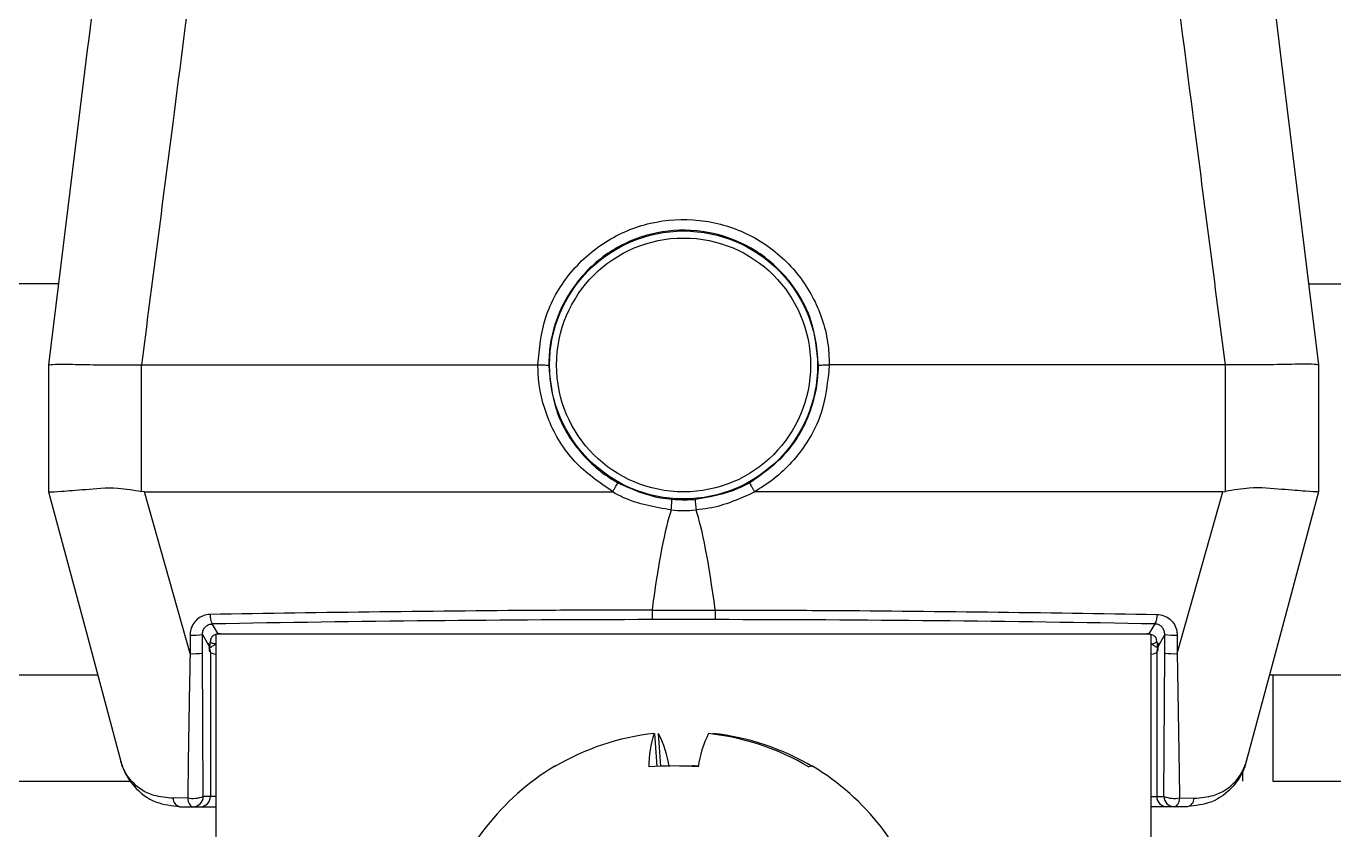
# Model space of a CAD drawing. Extents: x 8 to 113, y 0 to 87.
# Drawn here: x 106.326 to 107.613, y 40.32 to 41.112 of the extents above; entities that cross this region are included whole.
import ezdxf

# ---------------------------------------------------------------- set-up
doc = ezdxf.new("R2010")
doc.units = 0
doc.header["$MEASUREMENT"] = 0
doc.layers.add('OBJECT', color=7, linetype='CONTINUOUS')

msp = doc.modelspace()

# ---------------------------------------------------------------- linework, layer by layer
at = {"layer": 'OBJECT'}
for p, q in [((106.3831, 41.0669), (106.3477, 40.7782)), ((107.5623, 41.0669), (107.5977, 40.7782)), ((106.3575, 40.8582), (105.9127, 40.8582)), ((107.5879, 40.8582), (107.6277, 40.8582)), ((106.3477, 40.7782), (106.3477, 40.6532)), ((106.3477, 40.7782), (106.3477, 40.7782)), ((106.4392, 40.6537), (106.4392, 40.7782)), ((106.4392, 40.7782), (106.4394, 40.7782)), ((106.4394, 40.7782), (106.8293, 40.7782)), ((106.8293, 40.7782), (106.8293, 40.7782)), ((107.506, 40.7782), (107.1161, 40.7782)), ((107.1161, 40.7782), (107.1161, 40.7782)), ((107.5061, 40.7782), (107.506, 40.7782)), ((107.5061, 40.6537), (107.5061, 40.7782)), ((107.5977, 40.7782), (107.5977, 40.6532)), ((107.5977, 40.7782), (107.5977, 40.7782)), ((106.3477, 40.6532), (106.3477, 40.6532)), ((106.442, 40.6532), (106.4392, 40.6537)), ((106.4869, 40.494), (106.442, 40.6532)), ((106.442, 40.6532), (106.9024, 40.6532)), ((107.5034, 40.6532), (107.043, 40.6532)), ((107.4584, 40.494), (107.5034, 40.6532)), ((107.5034, 40.6532), (107.5061, 40.6537)), ((107.5977, 40.6532), (107.5977, 40.6532)), ((106.9605, 40.6354), (106.9605, 40.6354)), ((106.9849, 40.6354), (106.9849, 40.6354)), ((106.9416, 40.5369), (106.9416, 40.5369)), ((106.9416, 40.5369), (107.0038, 40.5369)), ((107.0038, 40.5369), (107.0038, 40.5369)), ((106.5146, 40.5133), (106.5087, 40.5232)), ((107.0037, 40.5274), (106.9416, 40.5274)), ((107.4308, 40.5133), (107.4367, 40.5232)), ((106.4869, 40.5122), (106.4869, 40.494)), ((106.4991, 40.4945), (106.499, 40.5127)), ((106.499, 40.5127), (106.5061, 40.5008)), ((106.5073, 40.5078), (106.5071, 40.5082)), ((106.5127, 40.1617), (106.5127, 40.513)), ((106.5147, 40.5133), (106.5146, 40.5133)), ((106.5169, 40.5133), (107.4285, 40.5133)), ((106.5169, 40.5133), (107.4285, 40.5133)), ((106.5169, 40.5133), (106.5169, 40.5133)), ((107.4285, 40.5133), (107.4285, 40.5133)), ((107.4307, 40.5133), (107.4308, 40.5133)), ((107.4327, 40.513), (107.4327, 40.1617)), ((107.4381, 40.5078), (107.4383, 40.5082)), ((107.4463, 40.5127), (107.4393, 40.5008)), ((107.4463, 40.4945), (107.4463, 40.5127)), ((107.4585, 40.5122), (107.4584, 40.494)), ((106.4999, 40.3532), (106.4991, 40.4945)), ((106.5061, 40.5008), (106.5061, 40.4984)), ((106.5062, 40.4965), (106.5069, 40.4952)), ((106.5069, 40.4952), (106.5069, 40.3532)), ((107.4392, 40.4965), (107.4384, 40.4952)), ((107.4384, 40.4952), (107.4384, 40.3532)), ((107.4393, 40.5008), (107.4393, 40.4984)), ((107.4455, 40.3532), (107.4463, 40.4945)), ((105.9127, 40.4732), (106.3959, 40.4732)), ((107.5495, 40.4732), (107.6277, 40.4732)), ((107.5527, 40.4732), (107.5527, 40.3682)), ((106.9439, 40.4153), (106.9465, 40.3829)), ((106.9503, 40.3831), (106.9481, 40.4153)), ((107.0015, 40.4153), (107.0015, 40.4148)), ((107.5227, 40.3773), (107.5227, 40.3682)), ((105.9127, 40.3682), (106.4289, 40.3682)), ((107.5527, 40.3682), (107.6277, 40.3682)), ((106.4846, 40.3518), (106.4704, 40.3515)), ((106.5069, 40.3532), (106.4999, 40.3532)), ((106.5127, 40.3532), (106.5069, 40.3532)), ((107.4327, 40.3532), (107.4384, 40.3532)), ((107.4384, 40.3532), (107.4455, 40.3532)), ((107.4608, 40.3518), (107.475, 40.3515)), ((106.4768, 40.3432), (106.4899, 40.3432)), ((106.4899, 40.3432), (106.497, 40.3432)), ((106.497, 40.3432), (106.5126, 40.3432)), ((107.4484, 40.3432), (107.4328, 40.3432)), ((107.4555, 40.3432), (107.4484, 40.3432)), ((107.4686, 40.3432), (107.4555, 40.3432))]:
    msp.add_line(p, q, dxfattribs=at)
at = {"layer": 'OBJECT', "flags": 128}
for points in [[(106.3477, 40.6532), (106.3833, 40.5205), (106.4188, 40.3877)], [(107.5977, 40.6532), (107.5621, 40.5205), (107.5265, 40.3877)], [(106.4846, 40.3518), (106.4848, 40.3501), (106.4852, 40.3484), (106.4857, 40.347), (106.4864, 40.3457), (106.4871, 40.3446), (106.488, 40.3439), (106.4889, 40.3434), (106.4899, 40.3432)], [(107.4608, 40.3518), (107.4606, 40.3501), (107.4602, 40.3484), (107.4597, 40.347), (107.459, 40.3457), (107.4582, 40.3446), (107.4574, 40.3439), (107.4565, 40.3434), (107.4555, 40.3432)]]:
    msp.add_lwpolyline(points, dxfattribs=at)
at = {"layer": 'OBJECT'}
for radius in [0.1319, 0.125]:
    msp.add_circle((106.9727, 40.7782), radius, dxfattribs=at)
for centre, radius, start, end in [((106.9727, 40.7778), 0.1429, 265.1062, 274.8938), ((106.5219, 40.531), 0.0153, 174.0038, 210.7862), ((107.4235, 40.531), 0.0153, 329.2138, 5.9962), ((106.4901, 40.5799), 0.0678, 267.3198, 277.6135), ((107.4553, 40.5799), 0.0678, 262.3865, 272.6802), ((106.4901, 40.5617), 0.0678, 267.32, 277.613), ((106.497, 40.4953), 0.00992, 359.7305, 23.3486), ((107.4484, 40.4953), 0.00992, 156.6514, 180.2695), ((107.4553, 40.5617), 0.0678, 262.387, 272.68), ((106.9704, 40.1724), 0.2444, 96.2318, 120.7651), ((107.032, 40.3839), 0.0936, 160.3928, 180.9441), ((106.8555, 40.3682), 0.1039, 7.8193, 26.9432), ((107.0899, 40.3682), 0.1039, 153.0568, 172.1807), ((106.9704, 40.1698), 0.2469, 59.389, 83.7502), ((106.975, 40.1724), 0.2444, 59.2349, 83.7682), ((106.9727, 40.1716), 0.2466, 120.9313, 163.1157), ((106.8466, 40.3821), 0.00124, 73.0363, 168.0852), ((106.9627, 40.076), 0.3073, 85.4742, 94.5258), ((106.9827, 40.0751), 0.3082, 89.181, 91.8679), ((107.0986, 40.3794), 0.00384, 76.7635, 129.9507), ((106.9727, 40.1716), 0.2466, 16.8843, 59.0687), ((106.4785, 40.3512), 0.00813, 177.5726, 257.8036), ((106.4896, 40.381), 0.0296, 260.2217, 290.3043), ((106.4899, 40.3532), 0.00999, 270.04, 0.0389), ((106.497, 40.3532), 0.00999, 270.04, 0.0389), ((107.4484, 40.3532), 0.00999, 179.9611, 269.96), ((107.4558, 40.381), 0.0296, 249.6957, 279.7783), ((107.4555, 40.3532), 0.00999, 179.9611, 269.96), ((107.4669, 40.3512), 0.00813, 282.1964, 2.4274)]:
    msp.add_arc(centre, radius, start, end, dxfattribs=at)
for centre, major_axis, ratio, start_param, end_param in [((106.9727, 19.5601), (0, 21.0932), 0.014063, 0.04112, 0.105082), ((106.9727, 19.5601), (0, 21.0932), 0.014063, 6.178103, 6.242065), ((106.9727, 40.3329), (2.2237, 0), 0.08749, 1.584758, 1.780996), ((106.9727, 40.3329), (2.2237, 0), 0.08749, 1.360597, 1.556834), ((106.5124, 40.507), (0.004, 0.0117), 0.411517, 1.643899, 2.265463), ((106.5169, 40.5116), (0.02, 0), 0.087489, 1.570796, 1.683422), ((107.4285, 40.5116), (0.02, 0), 0.087489, 1.458171, 1.570796), ((107.433, 40.507), (-0.004, 0.0117), 0.411517, 4.017722, 4.639287), ((106.4937, 40.4841), (0.008, 0.0234), 0.411517, 5.505747, 5.879758), ((106.5036, 40.4841), (0.002, 0.016), 0.100662, 5.612594, 6.085295), ((106.5219, 40.4953), (0.015, 0), 0.145814, 3.193953, 4.049202), ((107.4235, 40.4953), (0.015, 0), 0.145814, 5.375576, 6.230825), ((107.4418, 40.4841), (-0.002, 0.016), 0.100662, 0.19789, 0.670591), ((107.4517, 40.4841), (-0.008, 0.0234), 0.411517, 0.403428, 0.777439)]:
    msp.add_ellipse(centre, major_axis=major_axis, ratio=ratio, start_param=start_param, end_param=end_param, dxfattribs=at)
for points, knots in [([(106.4704, 41.7733), (106.4697, 41.7676), (106.4661, 41.7392), (106.4514, 41.6198), (106.4229, 41.39), (106.3974, 41.1829), (106.3831, 41.0669)], [0, 0, 0, 0, 0.024148, 0.120739, 0.507103, 1, 1, 1, 1]), ([(107.475, 41.7733), (107.4757, 41.7676), (107.4793, 41.7392), (107.494, 41.6198), (107.5225, 41.39), (107.548, 41.1829), (107.5623, 41.0669)], [0, 0, 0, 0, 0.024148, 0.120739, 0.507103, 1, 1, 1, 1]), ([(106.4394, 40.7782), (106.4497, 40.8575), (106.4673, 40.994), (106.4849, 41.1304), (106.4922, 41.1875)], [0, 0, 0, 0, 0.581449, 1, 1, 1, 1]), ([(107.506, 40.7782), (107.4957, 40.8575), (107.4781, 40.994), (107.4605, 41.1304), (107.4531, 41.1875)], [0, 0, 0, 0, 0.581449, 1, 1, 1, 1]), ([(106.8293, 40.7782), (106.8308, 40.7942), (106.8339, 40.8262), (106.8583, 40.8689), (106.8943, 40.9015), (106.9395, 40.9204), (106.9886, 40.9233), (107.0359, 40.9099), (107.0761, 40.8815), (107.1044, 40.8416), (107.1152, 40.8049), (107.1159, 40.7836), (107.1161, 40.7782)], [0, 0, 0, 0, 0.106547, 0.213092, 0.319763, 0.426916, 0.534499, 0.642267, 0.74996, 0.857311, 0.964156, 1, 1, 1, 1]), ([(107.1054, 40.778), (107.104, 40.7929), (107.1011, 40.8227), (107.0783, 40.8625), (107.0447, 40.8927), (107.0027, 40.9101), (106.9573, 40.9126), (106.9137, 40.8999), (106.8767, 40.8735), (106.8507, 40.8364), (106.8408, 40.8025), (106.8401, 40.7828), (106.8399, 40.778)], [0, 0, 0, 0, 0.1072612, 0.2145279, 0.321699, 0.4289111, 0.5361288, 0.6433129, 0.7505166, 0.8577407, 0.9649189, 1, 1, 1, 1]), ([(106.3477, 40.7782), (106.3491, 40.7785), (106.3518, 40.7791), (106.3726, 40.7789), (106.4023, 40.7781), (106.4272, 40.7782), (106.4392, 40.7782)], [0, 0, 0, 0, 0.253584, 0.507165, 0.760848, 1, 1, 1, 1]), ([(106.8293, 40.7782), (106.8304, 40.7782), (106.8327, 40.7782), (106.8358, 40.7782), (106.8382, 40.7781), (106.8395, 40.7781), (106.8399, 40.778), (106.8399, 40.778), (106.8399, 40.778)], [0, 0, 0, 0, 0.208439, 0.416878, 0.625338, 0.833869, 0.967125, 1, 1, 1, 1]), ([(106.903, 40.6534), (106.8897, 40.6625), (106.8632, 40.6808), (106.8377, 40.7229), (106.8297, 40.7572), (106.8294, 40.7757), (106.8293, 40.7782)], [0, 0, 0, 0, 0.315107, 0.632944, 0.949791, 1, 1, 1, 1]), ([(106.8399, 40.778), (106.8414, 40.7631), (106.8444, 40.7332), (106.8673, 40.6936), (106.8914, 40.6718), (106.9062, 40.6633), (106.908, 40.6622)], [0, 0, 0, 0, 0.31781, 0.635605, 0.953792, 1, 1, 1, 1]), ([(107.0374, 40.6622), (107.0497, 40.6708), (107.0744, 40.6879), (107.0978, 40.7273), (107.1051, 40.7589), (107.1054, 40.7759), (107.1054, 40.778)], [0, 0, 0, 0, 0.318291, 0.636578, 0.954854, 1, 1, 1, 1]), ([(107.1161, 40.7782), (107.1145, 40.7622), (107.1114, 40.7302), (107.0868, 40.6877), (107.0608, 40.664), (107.0447, 40.6547), (107.0424, 40.6534)], [0, 0, 0, 0, 0.315568, 0.631102, 0.947588, 1, 1, 1, 1]), ([(107.1054, 40.778), (107.1054, 40.778), (107.1055, 40.778), (107.1058, 40.7781), (107.1072, 40.7781), (107.1096, 40.7782), (107.1127, 40.7782), (107.1149, 40.7782), (107.1161, 40.7782)], [0, 0, 0, 0, 0.032875, 0.166131, 0.374662, 0.583122, 0.791561, 1, 1, 1, 1]), ([(107.5977, 40.7782), (107.5963, 40.7785), (107.5936, 40.7791), (107.5728, 40.7789), (107.5431, 40.7781), (107.5182, 40.7782), (107.5061, 40.7782)], [0, 0, 0, 0, 0.253584, 0.507165, 0.760848, 1, 1, 1, 1]), ([(106.903, 40.6534), (106.9035, 40.6544), (106.9046, 40.6564), (106.9061, 40.659), (106.9073, 40.661), (106.9078, 40.6619), (106.908, 40.6622), (106.908, 40.6622), (106.908, 40.6622)], [0, 0, 0, 0, 0.214953, 0.429902, 0.644865, 0.859841, 0.951441, 1, 1, 1, 1]), ([(106.908, 40.6622), (106.9218, 40.656), (106.939, 40.6483), (106.9576, 40.6463), (106.9614, 40.6459)], [0, 0, 0, 0, 0.796377, 1, 1, 1, 1]), ([(106.984, 40.6459), (106.9988, 40.6485), (107.0175, 40.6517), (107.034, 40.6604), (107.0374, 40.6622)], [0, 0, 0, 0, 0.796377, 1, 1, 1, 1]), ([(107.0374, 40.6622), (107.0374, 40.6622), (107.0374, 40.6622), (107.0376, 40.6619), (107.0381, 40.661), (107.0393, 40.659), (107.0408, 40.6564), (107.0419, 40.6544), (107.0424, 40.6534)], [0, 0, 0, 0, 0.048559, 0.140159, 0.355135, 0.570098, 0.785047, 1, 1, 1, 1]), ([(106.3477, 40.6532), (106.3479, 40.6532), (106.3487, 40.653), (106.3587, 40.6538), (106.3825, 40.6554), (106.4112, 40.6584), (106.4314, 40.655), (106.4392, 40.6537)], [0, 0, 0, 0, 0.097508, 0.351331, 0.599304, 0.843154, 1, 1, 1, 1]), ([(106.9024, 40.6532), (106.9025, 40.6532), (106.9026, 40.6532), (106.9028, 40.6533), (106.9029, 40.6533), (106.9029, 40.6534), (106.903, 40.6534)], [0, 0, 0, 0, 0.344886, 0.69197, 0.859659, 1, 1, 1, 1]), ([(106.9605, 40.6354), (106.9444, 40.6382), (106.9241, 40.6417), (106.9061, 40.6512), (106.9024, 40.6532)], [0, 0, 0, 0, 0.79181, 1, 1, 1, 1]), ([(107.043, 40.6532), (107.0281, 40.6465), (107.0094, 40.638), (106.9891, 40.6359), (106.9849, 40.6354)], [0, 0, 0, 0, 0.791837, 1, 1, 1, 1]), ([(107.0424, 40.6534), (107.0424, 40.6534), (107.0425, 40.6533), (107.0426, 40.6533), (107.0428, 40.6532), (107.043, 40.6532), (107.043, 40.6532)], [0, 0, 0, 0, 0.159853, 0.363916, 0.750553, 1, 1, 1, 1]), ([(107.5977, 40.6532), (107.5975, 40.6532), (107.5967, 40.653), (107.5867, 40.6538), (107.5629, 40.6554), (107.5342, 40.6584), (107.514, 40.655), (107.5061, 40.6537)], [0, 0, 0, 0, 0.097508, 0.351331, 0.599304, 0.843154, 1, 1, 1, 1]), ([(106.9605, 40.6354), (106.9606, 40.6365), (106.9608, 40.6388), (106.961, 40.6418), (106.9612, 40.6442), (106.9613, 40.6454), (106.9614, 40.6458), (106.9614, 40.6459), (106.9614, 40.6459)], [0, 0, 0, 0, 0.2099393, 0.4198754, 0.6298138, 0.8397589, 0.8982453, 1, 1, 1, 1]), ([(106.9614, 40.6459), (106.9681, 40.6456), (106.9756, 40.6452), (106.9832, 40.6458), (106.984, 40.6459)], [0, 0, 0, 0, 0.886118, 1, 1, 1, 1]), ([(106.984, 40.6459), (106.984, 40.6459), (106.984, 40.6458), (106.984, 40.6454), (106.9841, 40.6442), (106.9843, 40.6418), (106.9846, 40.6388), (106.9848, 40.6365), (106.9849, 40.6354)], [0, 0, 0, 0, 0.101755, 0.160241, 0.370186, 0.580125, 0.790061, 1, 1, 1, 1]), ([(106.5066, 40.5326), (106.5044, 40.5323), (106.4998, 40.5318), (106.4938, 40.5281), (106.4893, 40.5227), (106.4872, 40.517), (106.487, 40.5134), (106.4869, 40.5122)], [0, 0, 0, 0, 0.2190626, 0.4380204, 0.6592172, 0.8799982, 1, 1, 1, 1]), ([(106.9416, 40.5369), (106.9349, 40.5369), (106.9016, 40.5368), (106.7556, 40.5363), (106.6179, 40.5343), (106.5066, 40.5326)], [0, 0, 0, 0, 0.0456532, 0.2282935, 1, 1, 1, 1]), ([(106.9416, 40.5369), (106.9416, 40.5357), (106.9416, 40.5335), (106.9416, 40.5306), (106.9416, 40.5285), (106.9416, 40.5276), (106.9416, 40.5275), (106.9416, 40.5274)], [0, 0, 0, 0, 0.235918, 0.47184, 0.707761, 0.925419, 1, 1, 1, 1]), ([(107.0038, 40.5369), (107.0038, 40.5357), (107.0038, 40.5335), (107.0038, 40.5306), (107.0038, 40.5285), (107.0038, 40.5276), (107.0037, 40.5275), (107.0037, 40.5274)], [0, 0, 0, 0, 0.235918, 0.47184, 0.707761, 0.925419, 1, 1, 1, 1]), ([(107.0038, 40.5369), (107.0105, 40.5369), (107.0438, 40.5368), (107.1898, 40.5363), (107.3275, 40.5343), (107.4388, 40.5326)], [0, 0, 0, 0, 0.0456532, 0.2282935, 1, 1, 1, 1]), ([(107.4388, 40.5326), (107.441, 40.5323), (107.4456, 40.5318), (107.4516, 40.5281), (107.4561, 40.5227), (107.4582, 40.517), (107.4584, 40.5134), (107.4585, 40.5122)], [0, 0, 0, 0, 0.2190626, 0.4380204, 0.6592172, 0.8799982, 1, 1, 1, 1]), ([(106.499, 40.5127), (106.4991, 40.5139), (106.4994, 40.5163), (106.5011, 40.5194), (106.5038, 40.5219), (106.5065, 40.523), (106.5082, 40.5231), (106.5087, 40.5232)], [0, 0, 0, 0, 0.219004, 0.4375, 0.669165, 0.907191, 1, 1, 1, 1]), ([(107.4463, 40.5127), (107.4462, 40.5139), (107.446, 40.5163), (107.4443, 40.5194), (107.4416, 40.5219), (107.4389, 40.523), (107.4372, 40.5231), (107.4367, 40.5232)], [0, 0, 0, 0, 0.219004, 0.4375, 0.669165, 0.907191, 1, 1, 1, 1]), ([(106.5123, 40.5035), (106.5117, 40.5035), (106.51, 40.5035), (106.508, 40.5044), (106.507, 40.5054), (106.5066, 40.5057)], [0, 0, 0, 0, 0.285832, 0.785397, 1, 1, 1, 1]), ([(106.5146, 40.5133), (106.5141, 40.5133), (106.5128, 40.5132), (106.5107, 40.5124), (106.5085, 40.5107), (106.5076, 40.5092), (106.5071, 40.5082)], [0, 0, 0, 0, 0.116462, 0.269449, 0.542691, 1, 1, 1, 1]), ([(106.5147, 40.5133), (106.5149, 40.5133), (106.5156, 40.5133), (106.5163, 40.5133), (106.5169, 40.5133)], [0, 0, 0, 0, 0.250032, 1, 1, 1, 1]), ([(107.4285, 40.5133), (107.4287, 40.5133), (107.4294, 40.5133), (107.4301, 40.5133), (107.4307, 40.5133)], [0, 0, 0, 0, 0.2500665, 1, 1, 1, 1]), ([(107.4308, 40.5133), (107.4313, 40.5133), (107.4326, 40.5132), (107.4346, 40.5124), (107.4369, 40.5107), (107.4378, 40.5092), (107.4383, 40.5082)], [0, 0, 0, 0, 0.116462, 0.269449, 0.542691, 1, 1, 1, 1]), ([(107.4385, 40.5055), (107.4379, 40.505), (107.4363, 40.5039), (107.434, 40.5031), (107.4326, 40.5034), (107.4324, 40.5034)], [0, 0, 0, 0, 0.371597, 0.901158, 1, 1, 1, 1]), ([(106.4869, 40.494), (106.4868, 40.4873), (106.4862, 40.4541), (106.4853, 40.4065), (106.4848, 40.366), (106.4846, 40.3518)], [0, 0, 0, 0, 0.139683, 0.698663, 1, 1, 1, 1]), ([(106.5059, 40.4998), (106.5061, 40.4998), (106.5067, 40.5), (106.5098, 40.5016), (106.5119, 40.5034), (106.5126, 40.5033), (106.5127, 40.5033)], [0, 0, 0, 0, 0.2763867, 0.5617647, 0.9092975, 1, 1, 1, 1]), ([(106.5061, 40.4984), (106.5061, 40.4981), (106.5061, 40.4976), (106.5062, 40.4969), (106.5062, 40.4966), (106.5062, 40.4966), (106.5062, 40.4965)], [0, 0, 0, 0, 0.441077, 0.822091, 0.939409, 1, 1, 1, 1]), ([(107.4395, 40.4998), (107.4393, 40.4998), (107.4387, 40.5), (107.4356, 40.5016), (107.4335, 40.5034), (107.4328, 40.5033), (107.4327, 40.5033)], [0, 0, 0, 0, 0.2763867, 0.5617647, 0.9092975, 1, 1, 1, 1]), ([(107.4393, 40.4984), (107.4392, 40.4981), (107.4392, 40.4976), (107.4392, 40.4969), (107.4392, 40.4966), (107.4392, 40.4966), (107.4392, 40.4965)], [0, 0, 0, 0, 0.441077, 0.822091, 0.939409, 1, 1, 1, 1]), ([(107.4584, 40.494), (107.4586, 40.4873), (107.4592, 40.4541), (107.46, 40.4065), (107.4606, 40.366), (107.4608, 40.3518)], [0, 0, 0, 0, 0.139683, 0.698663, 1, 1, 1, 1]), ([(106.4704, 40.3515), (106.4637, 40.3521), (106.4467, 40.3537), (106.4287, 40.3668), (106.4211, 40.3799), (106.419, 40.387), (106.4189, 40.3876), (106.4188, 40.3877)], [0, 0, 0, 0, 0.244744, 0.6267289, 0.9679272, 0.996143, 1, 1, 1, 1]), ([(106.4188, 40.3877), (106.4189, 40.3876), (106.4191, 40.3868), (106.4198, 40.3842), (106.4229, 40.3757), (106.4319, 40.3614), (106.4504, 40.3466), (106.4688, 40.3442), (106.4768, 40.3432)], [0, 0, 0, 0, 0.003659, 0.034965, 0.112488, 0.381452, 0.732443, 1, 1, 1, 1]), ([(107.5265, 40.3877), (107.5265, 40.3876), (107.5263, 40.3868), (107.5256, 40.3842), (107.5225, 40.3757), (107.5134, 40.3614), (107.495, 40.3466), (107.4766, 40.3442), (107.4686, 40.3432)], [0, 0, 0, 0, 0.003659, 0.034965, 0.112488, 0.381452, 0.732443, 1, 1, 1, 1]), ([(107.475, 40.3515), (107.4817, 40.3521), (107.4987, 40.3537), (107.5167, 40.3668), (107.5243, 40.3799), (107.5264, 40.387), (107.5265, 40.3876), (107.5265, 40.3877)], [0, 0, 0, 0, 0.244744, 0.6267289, 0.9679272, 0.996143, 1, 1, 1, 1])]:
    msp.add_open_spline(points, degree=3, knots=knots, dxfattribs=at)

doc.saveas('drawing.dxf')
